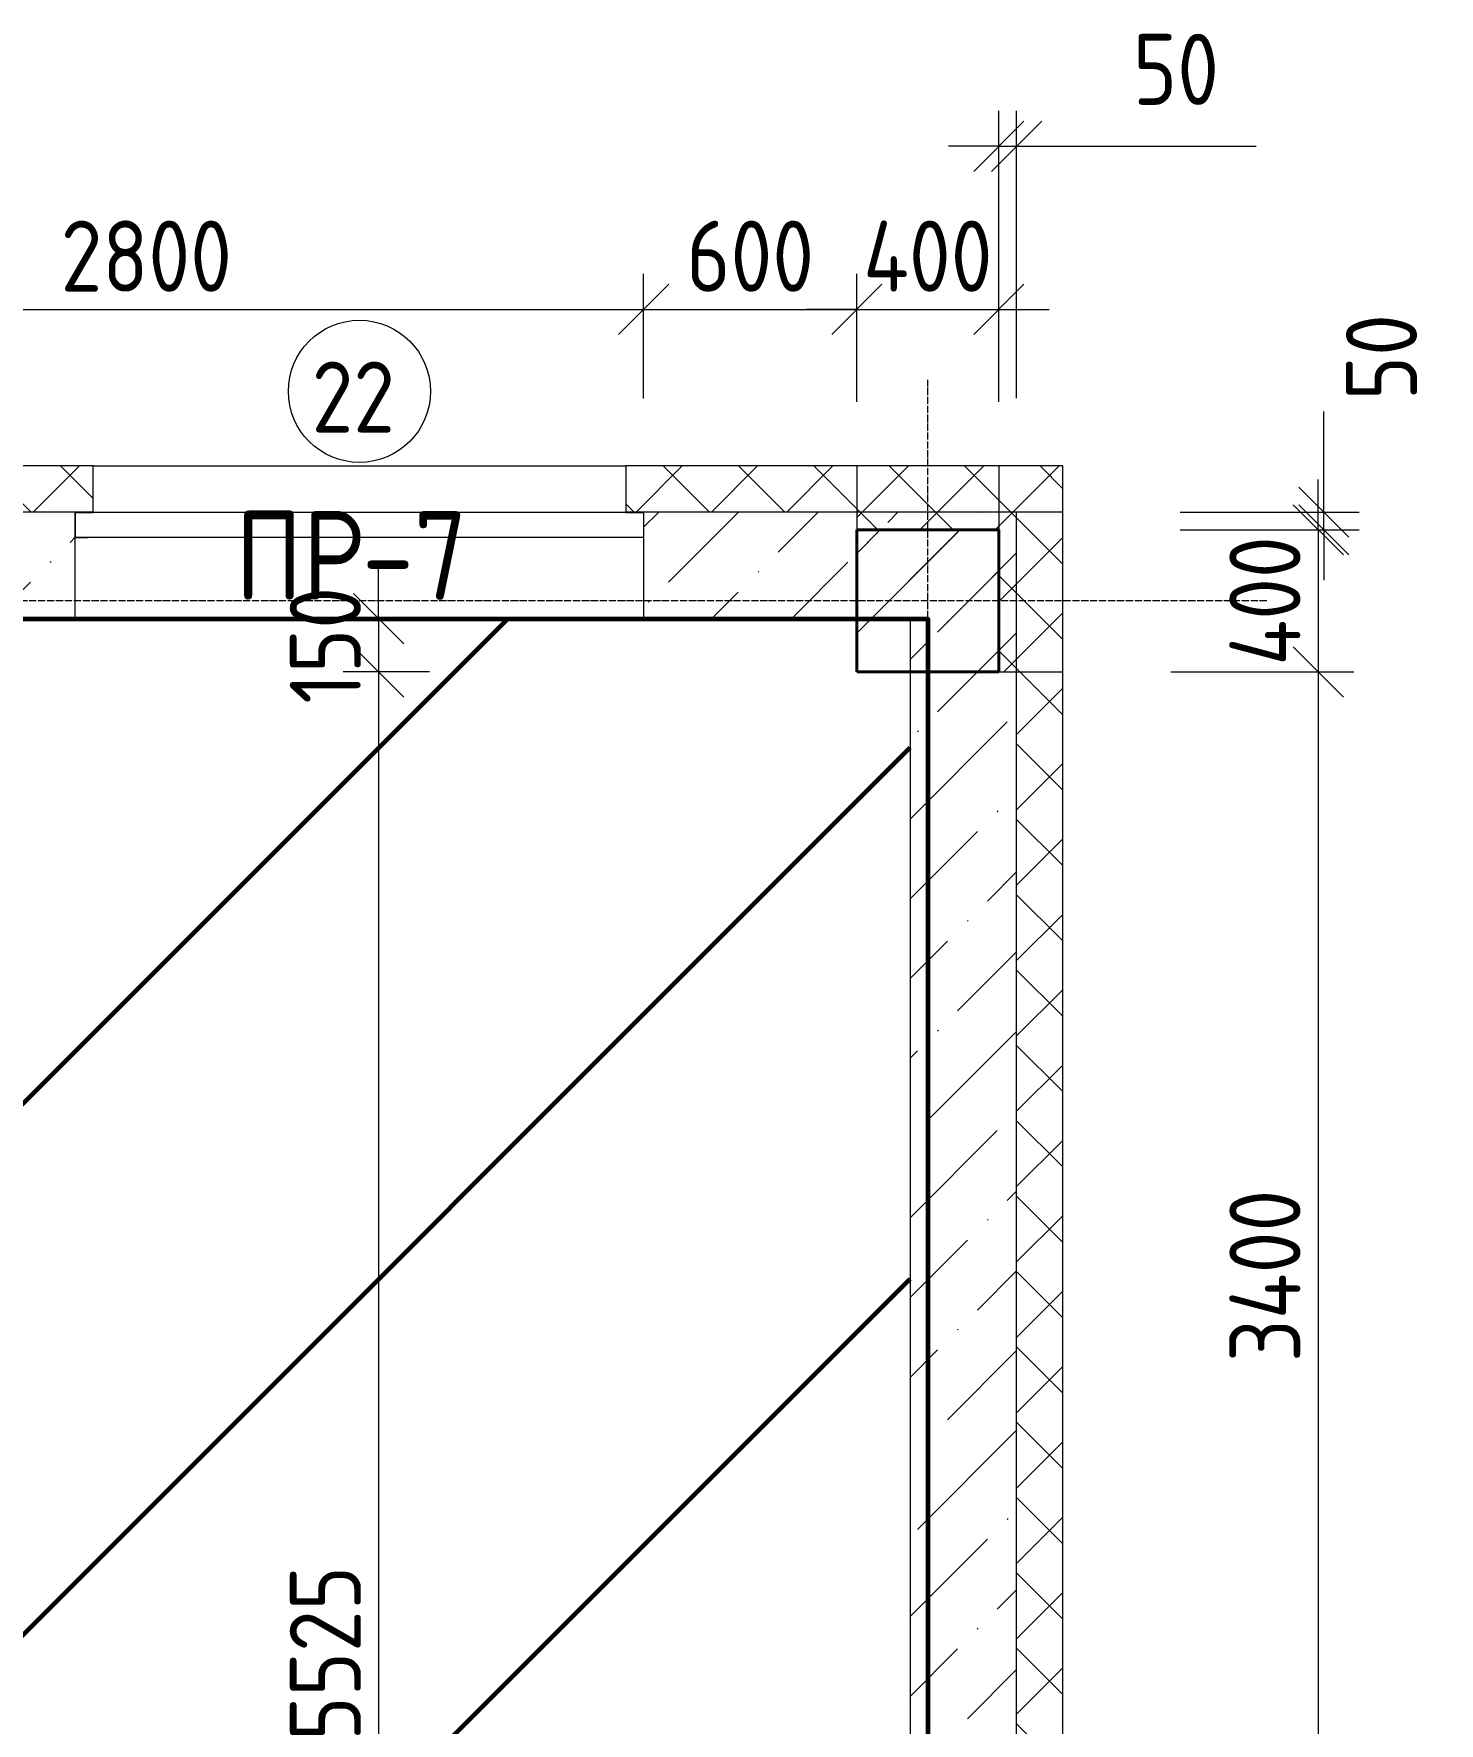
# Model space of a CAD drawing. Header units: millimetres. Extents: x -56773 to 323062, y -262288 to 76460.
# Drawn here: x 59093 to 63049, y -192383 to -187627 of the extents above; entities that cross this region are included whole.
import ezdxf

# ---------------------------------------------------------------- set-up
doc = ezdxf.new("R2010")
doc.units = ezdxf.units.MM
doc.linetypes.add('ADSK_Линия сетки', pattern=[25, 20, -2.5, 0, -2.5])
for name, color, linetype, lineweight in [('1.1)Стяжка керамзит  2 этаж', 5, 'Continuous', 60), ('3.1 Штукатурка внешн стен', 5, 'Continuous', 60), ('_ Окна', 7, 'Continuous', 18), ('Марки', 7, 'Continuous', 20), ('Марки окон', 7, 'Continuous', 20), ('Несущие колонны', 7, 'Continuous', 18), ('Окна', 7, 'Continuous', 9), ('Оси', 7, 'Continuous', 9), ('Размеры', 7, 'Continuous', 9), ('Стены внутренние', 7, 'Continuous', 18), ('Стены наружные', 7, 'Continuous', 18), ('Стены штриховка', 7, 'Continuous', 9)]:
    doc.layers.add(name, color=color, linetype=linetype, lineweight=lineweight)
doc.styles.add('GOST Common_2', font='', dxfattribs={"width": 0.9, "height": 250})
doc.styles.add('GOST Common_3', font='', dxfattribs={"width": 0.9, "height": 200})
doc.styles.get('GOST Common_2').set_extended_font_data('GOST Common')
doc.styles.get('GOST Common_3').set_extended_font_data('GOST Common')
doc.dimstyles.new('ADSK_Основной_2_0', dxfattribs={"dimscale": 304.8, "dimtxt": 201.142999, "dimasz": 0.463911, "dimexe": 0.328084, "dimexo": 0.328084, "dimgap": 0.164042, "dimtad": 1, "dimdec": 3, "dimrnd": 0.001, "dimdsep": 46, "dimtxsty": 'GOST Common_3', "dimblk1": 'OBLIQUE', "dimblk2": 'OBLIQUE', "dimsah": 1, "dimcen": 0.09, "dimdle": 0.328084, "dimazin": 2, "dimtfac": 1, "dimtdec": 4, "dimtix": 1, "dimtmove": 0, "dimatfit": 3, "dimfxl": 1, "dimtvp": 1, "dimtolj": 1, "dimtzin": 0, "dimlwd": 20, "dimlwe": 20, "dimarcsym": 2})
doc.dimstyles.new('ADSK_Основной_2_0_1', dxfattribs={"dimscale": 304.8, "dimtxt": 201.142999, "dimasz": 0.463911, "dimexe": 0.328084, "dimexo": 0.328084, "dimgap": 0.164042, "dimtad": 1, "dimdec": 3, "dimrnd": 0.001, "dimdsep": 46, "dimtxsty": 'GOST Common_3', "dimblk1": 'OBLIQUE', "dimblk2": 'OBLIQUE', "dimsah": 1, "dimcen": 0.09, "dimdle": 0.328084, "dimazin": 2, "dimtfac": 1, "dimtdec": 4, "dimtix": 1, "dimtmove": 1, "dimatfit": 3, "dimfxl": 1, "dimtvp": 1, "dimtolj": 1, "dimtzin": 0, "dimlwd": 20, "dimlwe": 20, "dimarcsym": 2})
pattern_1 = [(45, (9.36, -198628.46), (84.18955, 308.69595), [396.875, -79.375, 3.353, -76.022])]
pattern_2 = [(45, (9.36, -198628.46), (-106.066, 106.066), []), (135, (9.36, -198628.46), (-106.066, -106.066), [])]

# ---------------------------------------------------------------- blocks, each defined once
blk = doc.blocks.new('ADSK_КолоннаЖБ_Прямоугольная - 400x400 мм-1807143-Кладочный план 4-го этажа')
at = {"layer": 'Несущие колонны', "lineweight": 40}
for p, q in [((-200, 200), (200, 200)), ((-200, -200), (-200, 200)), ((200, 200), (200, -200)), ((200, -200), (-200, -200))]:
    blk.add_line(p, q, dxfattribs=at)
blk = doc.blocks.new('ОКНО L03 _2СТ_RS - ОК-5_1600х2000h-3556607-Кладочный план 4-го этажа')
at = {"layer": '_ Окна'}
for p, q in [((-838.1, -79), (761.9, -79)), ((-838.1, -149), (-838.1, -79)), ((-838.1, -79), (-803.1, -79)), ((-818.1, -79), (-38.1, -79)), ((-38.1, -79), (741.9, -79)), ((761.9, -79), (726.9, -79)), ((761.9, -149), (761.9, -79)), ((-838.1, -149), (761.9, -149)), ((-838.1, -149), (-833.1, -149)), ((-818.1, -149), (-38.1, -149)), ((-38.1, -149), (741.9, -149)), ((761.9, -149), (756.9, -149))]:
    blk.add_line(p, q, dxfattribs=at)
at = {"layer": 'Окна'}
blk.add_line((-888.1, 150), (811.9, 150), dxfattribs=at)
blk = doc.blocks.new('_Oblique')
at = {"color": 0, "linetype": 'ByBlock', "lineweight": -2}
blk.add_line((-0.5, -0.5), (0.5, 0.5), dxfattribs=at)
blk = doc.blocks.new('*D5823')
at = {"layer": 'Defpoints', "color": 0, "transparency": 16777216}
for p in [(62219.5, -188973.5), (62219.5, -189023.5), (62724.1, -189023.5)]:
    blk.add_point(p, dxfattribs=at)
at = {"layer": 'Размеры', "color": 0, "lineweight": 20, "transparency": 16777216}
for p, q in [((62724.1, -188973.5), (62724.1, -188690.7)), ((62319.5, -188973.5), (62824.1, -188973.5)), ((62724.1, -189023.5), (62724.1, -188973.5)), ((62319.5, -189023.5), (62824.1, -189023.5)), ((62724.1, -189023.5), (62724.1, -189164.9))]:
    blk.add_line(p, q, dxfattribs=at)
at = {"layer": 'Размеры', "color": 0, "lineweight": 20, "transparency": 16777216, "xscale": 141.4, "yscale": 141.4, "zscale": 141.4}
for p, rotation in [((62724.1, -188973.5), 270), ((62724.1, -189023.5), 90)]:
    blk.add_blockref('_Oblique', p, dxfattribs=dict(at, rotation=rotation))
at = {"layer": 'Размеры', "color": 0, "lineweight": 9, "transparency": 16777216, "insert": (62786.5, -188658.7), "char_height": 200, "width": 302.737, "attachment_point": 1, "rotation": 90, "line_spacing_factor": 1.022761, "style": 'GOST Common_3'}
blk.add_mtext('\\A1;50', dxfattribs=at)
blk = doc.blocks.new('*D5824')
at = {"layer": 'Defpoints', "color": 0, "transparency": 16777216}
for p in [(62219.5, -189023.5), (62193.4, -189423.5), (62708.4, -189423.5)]:
    blk.add_point(p, dxfattribs=at)
at = {"layer": 'Размеры', "color": 0, "lineweight": 20, "transparency": 16777216}
for p, q in [((62708.4, -189023.5), (62708.4, -188882.1)), ((62319.5, -189023.5), (62808.4, -189023.5)), ((62708.4, -189023.5), (62708.4, -189423.5)), ((62293.4, -189423.5), (62808.4, -189423.5)), ((62708.4, -189423.5), (62708.4, -189564.9))]:
    blk.add_line(p, q, dxfattribs=at)
at = {"layer": 'Размеры', "color": 0, "lineweight": 20, "transparency": 16777216, "xscale": 141.4, "yscale": 141.4, "zscale": 141.4}
for p, rotation in [((62708.4, -189023.5), 270), ((62708.4, -189423.5), 90)]:
    blk.add_blockref('_Oblique', p, dxfattribs=dict(at, rotation=rotation))
at = {"layer": 'Размеры', "color": 0, "lineweight": 9, "transparency": 16777216, "insert": (62558.4, -189223.5), "char_height": 200, "width": 474.561, "attachment_point": 5, "rotation": 90, "style": 'GOST Common_3'}
blk.add_mtext('\\A1;400', dxfattribs=at)
blk = doc.blocks.new('*D5825')
at = {"layer": 'Defpoints', "color": 0, "transparency": 16777216}
for p in [(62193.4, -189423.5), (62194.5, -192823.5), (62708.4, -192823.5)]:
    blk.add_point(p, dxfattribs=at)
at = {"layer": 'Размеры', "color": 0, "lineweight": 20, "transparency": 16777216}
for p, q in [((62708.4, -189323.5), (62708.4, -192923.5)), ((62293.4, -189423.5), (62808.4, -189423.5)), ((62294.5, -192823.5), (62808.4, -192823.5))]:
    blk.add_line(p, q, dxfattribs=at)
at = {"layer": 'Размеры', "color": 0, "lineweight": 20, "transparency": 16777216, "xscale": 141.4, "yscale": 141.4, "zscale": 141.4}
for p, rotation in [((62708.4, -189423.5), 90), ((62708.4, -192823.5), 270)]:
    blk.add_blockref('_Oblique', p, dxfattribs=dict(at, rotation=rotation))
at = {"layer": 'Размеры', "color": 0, "lineweight": 9, "transparency": 16777216, "insert": (62558.4, -191123.5), "char_height": 200, "width": 625.93, "attachment_point": 5, "rotation": 90, "style": 'GOST Common_3'}
blk.add_mtext('\\A1;3400', dxfattribs=at)
blk = doc.blocks.new('*D5942')
at = {"layer": 'Defpoints', "color": 0, "transparency": 16777216}
for p in [(60809.4, -188403), (60809.4, -188754.1), (58009.4, -188974.5)]:
    blk.add_point(p, dxfattribs=at)
at = {"layer": 'Размеры', "color": 0, "lineweight": 20, "transparency": 16777216}
for p, q in [((58009.4, -188874.5), (58009.4, -188303)), ((60809.4, -188654.1), (60809.4, -188303)), ((57909.4, -188403), (60909.4, -188403))]:
    blk.add_line(p, q, dxfattribs=at)
at = {"layer": 'Размеры', "color": 0, "lineweight": 20, "transparency": 16777216, "xscale": 141.4, "yscale": 141.4, "zscale": 141.4, "rotation": 180}
blk.add_blockref('_Oblique', (58009.4, -188403), dxfattribs=at)
at = {"layer": 'Размеры', "color": 0, "lineweight": 20, "transparency": 16777216, "xscale": 141.4, "yscale": 141.4, "zscale": 141.4}
blk.add_blockref('_Oblique', (60809.4, -188403), dxfattribs=at)
at = {"layer": 'Размеры', "color": 0, "lineweight": 9, "transparency": 16777216, "insert": (59409.4, -188253), "char_height": 200, "width": 605.475, "attachment_point": 5, "style": 'GOST Common_3'}
blk.add_mtext('\\A1;2800', dxfattribs=at)
blk = doc.blocks.new('*D5943')
at = {"layer": 'Defpoints', "color": 0, "transparency": 16777216}
for p in [(61409.4, -188403), (60809.4, -188754.1), (61409.4, -188762.6)]:
    blk.add_point(p, dxfattribs=at)
at = {"layer": 'Размеры', "color": 0, "lineweight": 20, "transparency": 16777216}
for p, q in [((60809.4, -188654.1), (60809.4, -188303)), ((61409.4, -188662.6), (61409.4, -188303)), ((60709.4, -188403), (61509.4, -188403))]:
    blk.add_line(p, q, dxfattribs=at)
at = {"layer": 'Размеры', "color": 0, "lineweight": 20, "transparency": 16777216, "xscale": 141.4, "yscale": 141.4, "zscale": 141.4, "rotation": 180}
blk.add_blockref('_Oblique', (60809.4, -188403), dxfattribs=at)
at = {"layer": 'Размеры', "color": 0, "lineweight": 20, "transparency": 16777216, "xscale": 141.4, "yscale": 141.4, "zscale": 141.4}
blk.add_blockref('_Oblique', (61409.4, -188403), dxfattribs=at)
at = {"layer": 'Размеры', "color": 0, "lineweight": 9, "transparency": 16777216, "insert": (61109.4, -188253), "char_height": 200, "width": 454.106, "attachment_point": 5, "style": 'GOST Common_3'}
blk.add_mtext('\\A1;600', dxfattribs=at)
blk = doc.blocks.new('*D5944')
at = {"layer": 'Defpoints', "color": 0, "transparency": 16777216}
for p in [(61809.4, -188403), (61409.4, -188762.6), (61809.4, -188762.6)]:
    blk.add_point(p, dxfattribs=at)
at = {"layer": 'Размеры', "color": 0, "lineweight": 20, "transparency": 16777216}
for p, q in [((61409.4, -188662.6), (61409.4, -188303)), ((61809.4, -188662.6), (61809.4, -188303)), ((61409.4, -188403), (61268, -188403)), ((61409.4, -188403), (61809.4, -188403)), ((61809.4, -188403), (61950.8, -188403))]:
    blk.add_line(p, q, dxfattribs=at)
at = {"layer": 'Размеры', "color": 0, "lineweight": 20, "transparency": 16777216, "xscale": 141.4, "yscale": 141.4, "zscale": 141.4}
blk.add_blockref('_Oblique', (61409.4, -188403), dxfattribs=at)
at = {"layer": 'Размеры', "color": 0, "lineweight": 20, "transparency": 16777216, "xscale": 141.4, "yscale": 141.4, "zscale": 141.4, "rotation": 180}
blk.add_blockref('_Oblique', (61809.4, -188403), dxfattribs=at)
at = {"layer": 'Размеры', "color": 0, "lineweight": 9, "transparency": 16777216, "insert": (61609.4, -188253), "char_height": 200, "width": 474.561, "attachment_point": 5, "style": 'GOST Common_3'}
blk.add_mtext('\\A1;400', dxfattribs=at)
blk = doc.blocks.new('*D5945')
at = {"layer": 'Defpoints', "color": 0, "transparency": 16777216}
for p in [(61859.4, -187943.7), (61809.4, -188762.6), (61859.4, -188753.1)]:
    blk.add_point(p, dxfattribs=at)
at = {"layer": 'Размеры', "color": 0, "lineweight": 20, "transparency": 16777216}
for p, q in [((61809.4, -188662.6), (61809.4, -187843.7)), ((61859.4, -188653.1), (61859.4, -187843.7)), ((61809.4, -187943.7), (61668, -187943.7)), ((61809.4, -187943.7), (61859.4, -187943.7)), ((61859.4, -187943.7), (62533.6, -187943.7))]:
    blk.add_line(p, q, dxfattribs=at)
at = {"layer": 'Размеры', "color": 0, "lineweight": 20, "transparency": 16777216, "xscale": 141.4, "yscale": 141.4, "zscale": 141.4}
blk.add_blockref('_Oblique', (61809.4, -187943.7), dxfattribs=at)
at = {"layer": 'Размеры', "color": 0, "lineweight": 20, "transparency": 16777216, "xscale": 141.4, "yscale": 141.4, "zscale": 141.4, "rotation": 180}
blk.add_blockref('_Oblique', (61859.4, -187943.7), dxfattribs=at)
at = {"layer": 'Размеры', "color": 0, "lineweight": 9, "transparency": 16777216, "insert": (62186.5, -187627.1), "char_height": 200, "width": 302.737, "attachment_point": 1, "line_spacing_factor": 1.022761, "style": 'GOST Common_3'}
blk.add_mtext('\\A1;50', dxfattribs=at)
blk = doc.blocks.new('*D5970')
at = {"layer": 'Defpoints', "color": 0, "transparency": 16777216}
for p in [(60163.1, -189273.5), (60063.2, -189423.5), (60306.3, -189423.5)]:
    blk.add_point(p, dxfattribs=at)
at = {"layer": 'Размеры', "color": 0, "lineweight": 20, "transparency": 16777216}
for p, q in [((60063.2, -189273.5), (60063.2, -189132.1)), ((60063.1, -189273.5), (59963.2, -189273.5)), ((60063.2, -189273.5), (60063.2, -189423.5)), ((60206.3, -189423.5), (59963.2, -189423.5)), ((60063.2, -189423.5), (60063.2, -189564.9))]:
    blk.add_line(p, q, dxfattribs=at)
at = {"layer": 'Размеры', "color": 0, "lineweight": 20, "transparency": 16777216, "xscale": 141.4, "yscale": 141.4, "zscale": 141.4}
for p, rotation in [((60063.2, -189273.5), 270), ((60063.2, -189423.5), 90)]:
    blk.add_blockref('_Oblique', p, dxfattribs=dict(at, rotation=rotation))
at = {"layer": 'Размеры', "color": 0, "lineweight": 9, "transparency": 16777216, "insert": (59913.2, -189348.5), "char_height": 200, "width": 409.104, "attachment_point": 5, "rotation": 90, "style": 'GOST Common_3'}
blk.add_mtext('\\A1;150', dxfattribs=at)
blk = doc.blocks.new('*D5971')
at = {"layer": 'Defpoints', "color": 0, "transparency": 16777216}
for p in [(60306.3, -189423.5), (60063.2, -194948.5), (60209.4, -194948.5)]:
    blk.add_point(p, dxfattribs=at)
at = {"layer": 'Размеры', "color": 0, "lineweight": 20, "transparency": 16777216}
for p, q in [((60063.2, -189323.5), (60063.2, -195048.5)), ((60206.3, -189423.5), (59963.2, -189423.5)), ((60109.4, -194948.5), (59963.2, -194948.5))]:
    blk.add_line(p, q, dxfattribs=at)
at = {"layer": 'Размеры', "color": 0, "lineweight": 20, "transparency": 16777216, "xscale": 141.4, "yscale": 141.4, "zscale": 141.4}
for p, rotation in [((60063.2, -189423.5), 90), ((60063.2, -194948.5), 270)]:
    blk.add_blockref('_Oblique', p, dxfattribs=dict(at, rotation=rotation))
at = {"layer": 'Размеры', "color": 0, "lineweight": 9, "transparency": 16777216, "insert": (59913.2, -192186), "char_height": 200, "width": 605.475, "attachment_point": 5, "rotation": 90, "style": 'GOST Common_3'}
blk.add_mtext('\\A1;5525', dxfattribs=at)
blk = doc.blocks.new('М_окна1 - Маркировка типоразмера-1510237-Кладочный план 4-го этажа')
at = {"layer": 'Марки окон'}
blk.add_circle((0, 0), 2, dxfattribs=at)

msp = doc.modelspace()

# ---------------------------------------------------------------- hatches: boundary and pattern name
at = {"layer": '1.1)Стяжка керамзит  2 этаж', "transparency": 33554687}
h = msp.add_hatch(dxfattribs=at)
h.set_pattern_fill('ANSI31', color=5, scale=333)
h.paths.add_polyline_path([(61559.3615, -192773.4914), (61559.3615, -189423.4914), (61409.3615, -189423.4914), (61409.3615, -189273.4914), (60809.3615, -189273.4914), (59159.3615, -189273.4914), (58709.3615, -189273.4914), (58709.3615, -195673.4914), (58884.3615, -195673.4914), (58884.3615, -195798.4914), (60084.3615, -195798.4914), (60084.3615, -195673.4914), (60209.3615, -195673.4914), (60209.3615, -194948.4914), (61559.3615, -194948.4914), (61559.3615, -194423.4914)])
at = {"layer": 'Несущие колонны', "lineweight": 9}
h = msp.add_hatch(dxfattribs=at)
h.set_pattern_fill('FP_1', color=256, style=0, pattern_type=2)
h.set_pattern_definition([(45, (9.36, -198628.46), (-224.5064, 224.5064), []), (45, (233.87, -198628.46), (-224.5064, 224.5064), [396.875, -79.375, 3.353, -76.022])])
h.paths.add_polyline_path([(61409.3615, -189423.4914), (61809.3615, -189423.4914), (61809.3615, -189023.4914), (61409.3615, -189023.4914)])
at = {"layer": 'Стены внутренние', "lineweight": 9}
h = msp.add_hatch(dxfattribs=at)
h.set_pattern_fill('FP_2', color=256, style=0, pattern_type=2)
h.set_pattern_definition(pattern_1)
h.paths.add_polyline_path([(58584.3615, -189273.4914), (59209.3615, -189273.4914), (59209.3615, -188974.4914), (58009.3615, -188974.4914), (58009.3615, -189273.4914)])
h.paths.add_polyline_path([(52797.6931, -189273.4914), (53209.3615, -189273.4914), (53209.3615, -188974.4914), (52009.3615, -188974.4914), (52009.3615, -189273.4914), (52759.3615, -189273.4914)])
h.paths.add_polyline_path([(61859.3615, -189273.4914), (61859.3615, -188973.4914), (60809.3615, -188974.4914), (60809.3615, -189273.4914), (61559.3615, -189273.4914)])
h.paths.add_polyline_path([(56409.3615, -189273.4914), (56409.3615, -188974.4914), (54809.3615, -188974.4914), (54809.3615, -189273.4914), (56097.859, -189273.4914)])
h.paths.add_polyline_path([(49709.3615, -189273.4914), (50409.3615, -189273.4914), (50409.3615, -188974.4914), (49609.3615, -188973.4914), (49609.3615, -189273.4914), (49684.3615, -189273.4914)])
h = msp.add_hatch(dxfattribs=at)
h.set_pattern_fill('FP_2', color=256, style=0, pattern_type=2)
h.set_pattern_definition(pattern_1)
h.paths.add_polyline_path([(61859.3615, -205873.4914), (61858.3615, -202023.4914), (61559.3615, -202023.4914), (61559.3615, -205873.4914)])
h.paths.add_polyline_path([(61858.3615, -200473.4914), (61859.3615, -200473.4914), (61858.3615, -198223.4914), (61559.3615, -198223.4914), (61559.3615, -199423.4914), (61809.3615, -199423.4914), (61809.3615, -199823.4914), (61559.3615, -199823.4914), (61559.3615, -200423.4914), (61858.3615, -200423.4914)])
h.paths.add_polyline_path([(61859.3615, -196673.4914), (61858.3615, -194423.4914), (61559.3615, -194423.4914), (61559.3615, -196623.4914), (61858.3615, -196623.4914), (61858.3615, -196673.4914)])
h.paths.add_polyline_path([(61858.3615, -192873.4914), (61859.3615, -192873.4914), (61859.3615, -189273.4914), (61559.3615, -189273.4914), (61559.3615, -192823.4914), (61858.3615, -192823.4914)])
at = {"layer": 'Стены наружные', "lineweight": 9}
h = msp.add_hatch(dxfattribs=at)
h.set_pattern_fill('FP_4', color=256, style=0, pattern_type=2)
h.set_pattern_definition(pattern_2)
h.paths.add_polyline_path([(61809.3615, -188973.4914), (61809.3615, -188843.4914), (60759.3615, -188843.4914), (60759.3615, -188973.4914)])
h.paths.add_polyline_path([(53259.3615, -188973.4914), (53259.3615, -188843.4914), (51959.3615, -188843.4914), (51959.3615, -188973.4914), (52797.6931, -188973.4914)])
h.paths.add_polyline_path([(54759.3615, -188973.4914), (56459.3615, -188973.4914), (56459.3615, -188843.4914), (54759.3615, -188843.4914)])
h.paths.add_polyline_path([(59259.3615, -188973.4914), (59259.3615, -188843.4914), (57959.3615, -188843.4914), (57959.3615, -188973.4914)])
h.paths.add_polyline_path([(49609.3615, -188973.4914), (50459.3615, -188973.4914), (50459.3615, -188843.4914), (49609.3615, -188843.4914)])
h = msp.add_hatch(dxfattribs=at)
h.set_pattern_fill('FP_4', color=256, style=0, pattern_type=2)
h.set_pattern_definition(pattern_2)
h.paths.add_polyline_path([(61809.3615, -189023.4914), (61809.3615, -188843.4914), (61409.3615, -188843.4914), (61409.3615, -189023.4914)])
h = msp.add_hatch(dxfattribs=at)
h.set_pattern_fill('FP_4', color=256, style=0, pattern_type=2)
h.set_pattern_definition(pattern_2)
h.paths.add_polyline_path([(61989.3615, -189423.4914), (61989.3615, -188843.4914), (61809.3615, -188843.4914), (61809.3615, -189423.4914)])
h = msp.add_hatch(dxfattribs=at)
h.set_pattern_fill('FP_4', color=256, style=0, pattern_type=2)
h.set_pattern_definition(pattern_2)
h.paths.add_polyline_path([(61989.3615, -205873.4914), (61989.3615, -201973.4914), (61859.3615, -201973.4914), (61859.3615, -205873.4914), (61873.1494, -205873.4914)])
h.paths.add_polyline_path([(61989.3615, -200473.4914), (61989.3615, -198173.4914), (61859.3615, -198173.4914), (61859.3615, -200473.4914)])
h.paths.add_polyline_path([(61859.3615, -196673.4914), (61989.3615, -196673.4914), (61989.3615, -194373.4914), (61859.3615, -194373.4914), (61859.3615, -195092.7203)])
h.paths.add_polyline_path([(61859.3615, -192873.4914), (61989.3615, -192873.4914), (61989.3615, -188973.4914), (61859.3615, -188973.4914), (61859.3615, -192270.5967)])

# ---------------------------------------------------------------- linework, layer by layer
at = {"layer": '3.1 Штукатурка внешн стен'}
msp.add_lwpolyline([(49709.3615, -189273.4914), (61609.3615, -189273.4914), (61609.3615, -195023.4914)], dxfattribs=at)
at = {"layer": 'Несущие колонны', "lineweight": 9}
for p, q in [((61809.3615, -189023.4914), (61409.3615, -189023.4914)), ((61409.3615, -189023.4914), (61409.3615, -189423.4914)), ((61809.3615, -189423.4914), (61809.3615, -189023.4914)), ((61409.3615, -189423.4914), (61809.3615, -189423.4914))]:
    msp.add_line(p, q, dxfattribs=at)
at = {"layer": 'Оси', "linetype": 'ADSK_Линия сетки', "lineweight": 5}
for p, q in [((61609.3615, -209602.3427), (61609.3615, -188601.0153)), ((62563.3938, -189223.4914), (-25230.7352, -189223.4914))]:
    msp.add_line(p, q, dxfattribs=at)
at = {"layer": 'Стены внутренние', "lineweight": 5}
for p, q in [((59209.3615, -189273.4914), (59209.3615, -188974.4914)), ((59209.3615, -188974.4914), (59259.3615, -188974.4914)), ((59259.3615, -188974.4914), (59259.3615, -188973.4914)), ((60759.3615, -188973.4914), (60759.3615, -188974.4914)), ((60759.3615, -188974.4914), (60809.3615, -188974.4914)), ((60809.3615, -188974.4914), (60809.3615, -189273.4914)), ((61859.3615, -188973.4914), (61809.3615, -188973.4914)), ((61859.3615, -189273.4914), (61859.3615, -188973.4914)), ((58709.3615, -189273.4914), (59209.3615, -189273.4914)), ((60809.3615, -189273.4914), (59209.3615, -189273.4914)), ((60809.3615, -189273.4914), (61559.3615, -189273.4914)), ((61559.3615, -189273.4914), (61559.3615, -192823.4914))]:
    msp.add_line(p, q, dxfattribs=at)
at = {"layer": 'Стены наружные', "lineweight": 9}
for p, q in [((59259.3615, -188843.4914), (57959.3615, -188843.4914)), ((59259.3615, -188973.4914), (59259.3615, -188843.4914)), ((59259.3615, -188843.4914), (60759.3615, -188843.4914)), ((61989.3615, -188843.4914), (60759.3615, -188843.4914)), ((60759.3615, -188843.4914), (60759.3615, -188973.4914)), ((61409.3615, -188843.4914), (61409.3615, -189023.4914)), ((61809.3615, -188843.4914), (61809.3615, -189423.4914)), ((61989.3615, -192873.4914), (61989.3615, -188843.4914)), ((61989.3615, -188973.4914), (61859.3615, -188973.4914)), ((61409.3615, -189023.4914), (61809.3615, -189023.4914)), ((61809.3615, -189423.4914), (61989.3615, -189423.4914))]:
    msp.add_line(p, q, dxfattribs=at)
at = {"layer": 'Стены штриховка', "lineweight": 9}
for p, q in [((59259.3615, -188973.4914), (57959.3615, -188973.4914)), ((61809.3615, -188973.4914), (60759.3615, -188973.4914)), ((61859.3615, -192873.4914), (61859.3615, -189273.4914))]:
    msp.add_line(p, q, dxfattribs=at)

# ---------------------------------------------------------------- block references
at = {"layer": 'Марки окон', "lineweight": 9, "xscale": 99.99999999999993, "yscale": 99.99999999999993, "zscale": 99.99999999999993}
msp.add_blockref('М_окна1 - Маркировка типоразмера-1510237-Кладочный план 4-го этажа', (60009.3615, -188633.4914), dxfattribs=at)
at = {"layer": 'Несущие колонны', "lineweight": 9, "rotation": 89.9999999999999}
msp.add_blockref('ADSK_КолоннаЖБ_Прямоугольная - 400x400 мм-1807143-Кладочный план 4-го этажа', (61609.3615, -189223.4914), dxfattribs=at)
at = {"layer": 'Окна', "lineweight": 9, "rotation": 180}
msp.add_blockref('ОКНО L03 _2СТ_RS - ОК-5_1600х2000h-3556607-Кладочный план 4-го этажа', (59971.2615, -189123.4914), dxfattribs=at)

# ---------------------------------------------------------------- texts
at = {"layer": 'Марки', "lineweight": 9, "char_height": 250, "attachment_point": 1, "style": 'GOST Common_2'}
for s, insert, width in [('ПР', (59659.4307, -188970.5103), 432.91125), ('-7', (60016.6182, -188970.5103), 389.620125)]:
    msp.add_mtext(s, dxfattribs=dict(at, insert=insert, width=width))
at = {"layer": 'Марки окон', "lineweight": 5, "insert": (59874.8041, -188549.7061), "char_height": 200, "width": 317.46825, "attachment_point": 1, "style": 'GOST Common_3'}
msp.add_mtext('22', dxfattribs=at)

# ---------------------------------------------------------------- dimensions: what is measured, and where the dimension line sits
at = {"layer": 'Размеры', "lineweight": 9}
dim = msp.add_linear_dim(base=(61859.3615, -187943.7195), p1=(61809.3615, -188762.5855), p2=(61859.3615, -188753.1308), dimstyle='ADSK_Основной_2_0', override={"dimpost": '<>', "dimfxl": 50.886063}, dxfattribs=at)
dim.commit()
dim.dimension.update_dxf_attribs({"geometry": '*D5945', "text_midpoint": (62337.8758, -187943.7195), "dimtype": 160})
for base, p1, p2, override, picture, middle in [((60809.3615, -188402.9949), (58009.3615, -188974.4914), (60809.3615, -188754.1308), {"dimpost": '<>', "dimfxl": 2808.657828}, '*D5942', (59409.3615, -188252.9949)), ((61409.3615, -188402.9949), (60809.3615, -188754.1308), (61409.3615, -188762.5855), {"dimpost": '<>', "dimfxl": 600.059565}, '*D5943', (61109.3615, -188252.9949)), ((61809.3615, -188402.9949), (61409.3615, -188762.5855), (61809.3615, -188762.5855), {"dimpost": '<>', "dimfxl": 400}, '*D5944', (61609.3615, -188252.9949))]:
    dim = msp.add_linear_dim(base=base, p1=p1, p2=p2, dimstyle='ADSK_Основной_2_0_1', override=override, dxfattribs=at)
    dim.commit()
    dim.dimension.update_dxf_attribs({"geometry": picture, "text_midpoint": middle})
dim = msp.add_linear_dim(base=(62724.1253, -189023.4914), p1=(62219.4566, -188973.4914), p2=(62219.4566, -189023.4914), angle=90, dimstyle='ADSK_Основной_2_0', override={"dimpost": '<>', "dimfxl": 50}, dxfattribs=at)
dim.commit()
dim.dimension.update_dxf_attribs({"geometry": '*D5823', "text_midpoint": (62919.8395, -188690.6914), "dimtype": 160, "text_rotation": 90})
for base, p1, p2, override, picture, middle in [((62708.4332, -189423.4914), (62219.4566, -189023.4914), (62193.3598, -189423.4914), {"dimpost": '<>', "dimfxl": 400.8504}, '*D5824', (62558.4332, -189223.4914)), ((60063.1523, -189423.4914), (60163.1372, -189273.4914), (60306.3135, -189423.4914), {"dimpost": '<>', "dimfxl": 207.3631}, '*D5970', (59913.1523, -189348.4914)), ((60063.1523, -194948.4914), (60306.3135, -189423.4914), (60209.3615, -194948.4914), {"dimpost": '<>', "dimfxl": 5525.850585}, '*D5971', (59913.1523, -192185.9914)), ((62708.4332, -192823.4914), (62193.3598, -189423.4914), (62194.5246, -192823.4914), {"dimpost": '<>', "dimfxl": 3400.0002}, '*D5825', (62558.4332, -191123.4914))]:
    dim = msp.add_linear_dim(base=base, p1=p1, p2=p2, angle=90, dimstyle='ADSK_Основной_2_0_1', override=override, dxfattribs=at)
    dim.commit()
    dim.dimension.update_dxf_attribs({"geometry": picture, "text_midpoint": middle})

doc.saveas('drawing.dxf')
